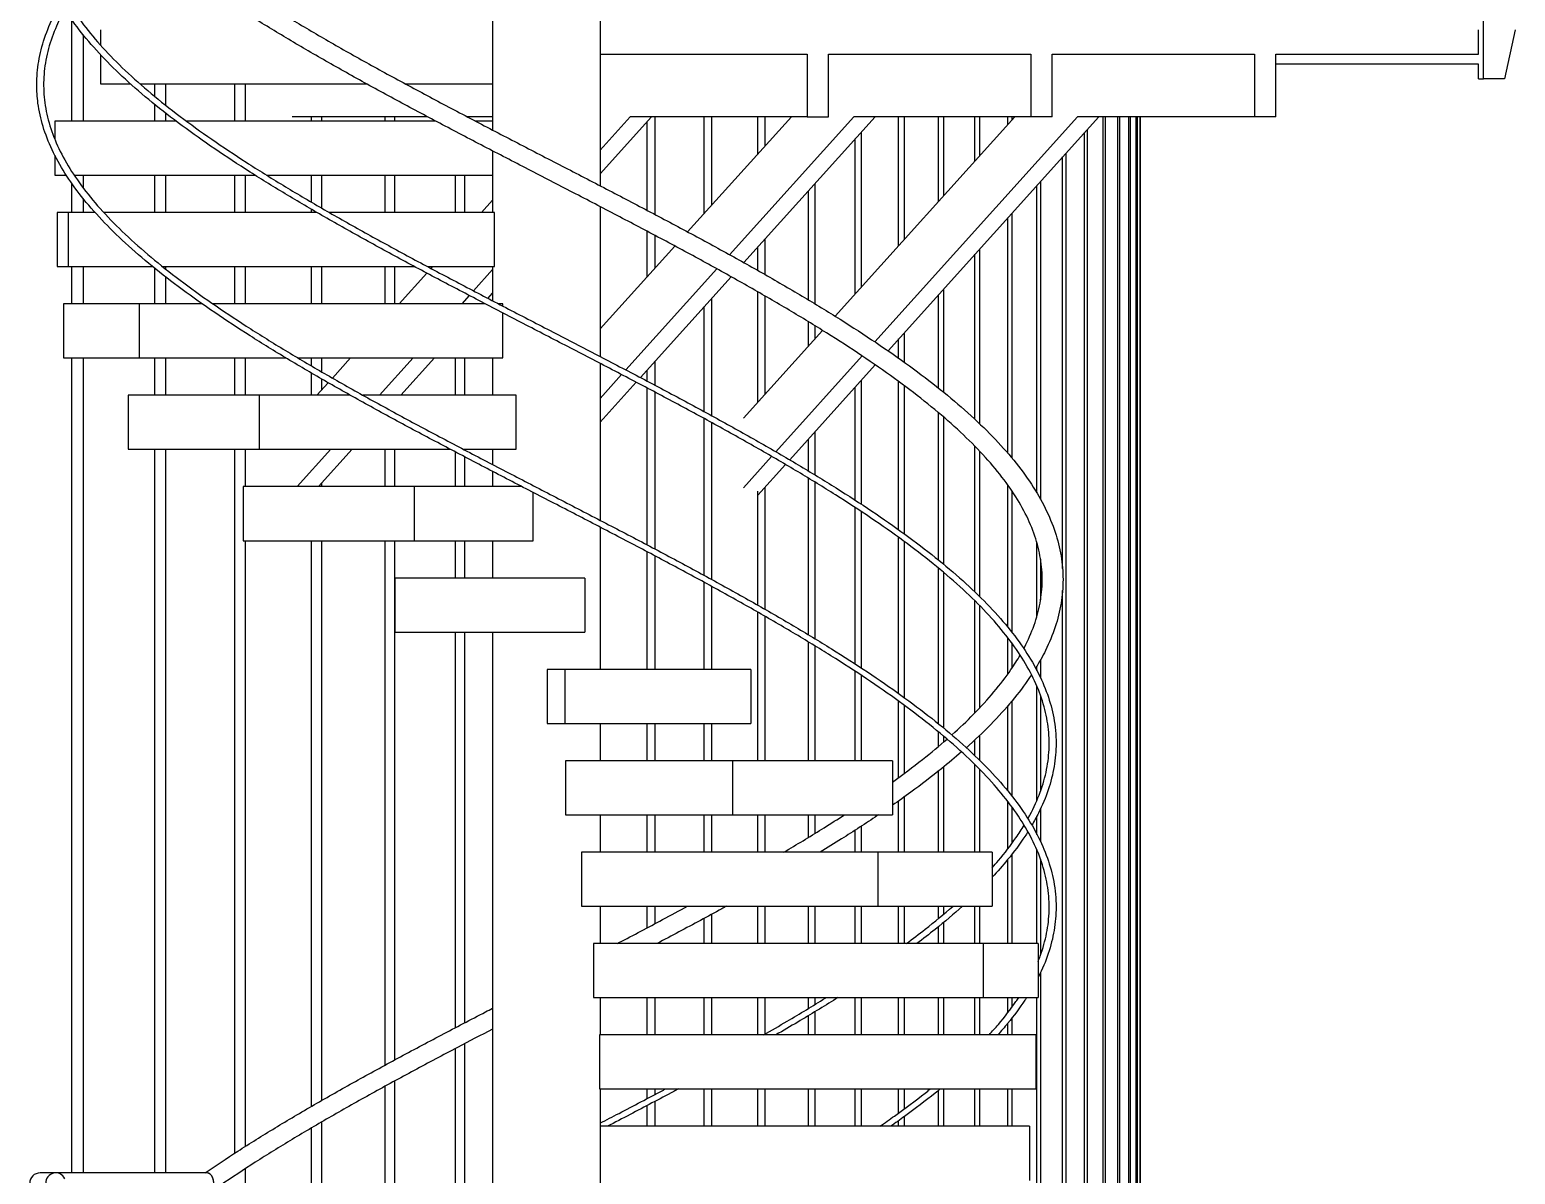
# Model space of a CAD drawing. Header units: millimetres. Extents: x 0 to 118900, y 0 to 84100.
# Drawn here: x 34861 to 37886, y 70259 to 72588 of the extents above; entities that cross this region are included whole.
import ezdxf

# ---------------------------------------------------------------- set-up
doc = ezdxf.new("R2010")
doc.units = ezdxf.units.MM
doc.header["$LTSCALE"] = 100
doc.layers.add('Visible', color=7, linetype='Continuous', lineweight=25)

msp = doc.modelspace()

# ---------------------------------------------------------------- linework, layer by layer
at = {"layer": 'Visible'}
for p, q in [((35803.28, 73688.18), (35803.28, 72384.02)), ((36022.38, 73688.18), (36022.38, 72270.56)), ((37821.01, 72488.18), (37821.01, 72688.18)), ((34946.69, 72402.18), (34946.69, 72608.15)), ((34969.45, 72577.97), (34969.45, 72402.18)), ((35005.11, 72588.18), (35005.11, 72556.39)), ((37811.17, 72538.18), (37811.17, 72588.18)), ((37885.89, 72588.18), (37863.96, 72488.18)), ((35005.11, 72536.99), (35005.11, 72478.18)), ((36022.38, 72538.18), (36444.13, 72538.18)), ((36444.13, 72538.18), (36444.13, 72411.18)), ((36487.5, 72411.18), (36487.5, 72538.18)), ((36487.5, 72538.18), (36899.53, 72538.18)), ((36899.53, 72538.18), (36899.53, 72411.18)), ((36942.9, 72538.18), (37354.93, 72538.18)), ((36942.9, 72411.18), (36942.9, 72538.18)), ((37354.93, 72538.18), (37354.93, 72411.18)), ((37398.3, 72411.18), (37398.3, 72538.18)), ((37398.3, 72538.18), (37811.17, 72538.18)), ((37811.17, 72518.18), (37398.3, 72518.18)), ((37811.17, 72488.18), (37811.17, 72518.18)), ((37811.17, 72488.18), (37821.01, 72488.18)), ((37863.96, 72488.18), (37821.01, 72488.18)), ((35005.11, 72478.18), (35065.48, 72478.18)), ((35084.92, 72478.18), (35546.27, 72478.18)), ((35115.52, 72452.19), (35115.52, 72478.18)), ((35137.46, 72478.18), (35137.46, 72434.5)), ((35278.13, 72402.18), (35278.13, 72478.18)), ((35299.23, 72478.18), (35299.23, 72402.18)), ((35625.19, 72478.18), (35803.28, 72478.18)), ((35115.52, 72402.18), (35115.52, 72435.65)), ((35158.46, 72402.18), (34911.5, 72402.18)), ((34911.5, 72402.18), (34911.5, 72365.82)), ((35137.46, 72418.26), (35137.46, 72402.18)), ((35687.44, 72402.18), (35179.75, 72402.18)), ((35670.44, 72411.18), (35395.29, 72411.18)), ((35434.41, 72402.18), (35434.41, 72411.18)), ((35454.67, 72411.18), (35454.67, 72402.18)), ((35584.27, 72402.18), (35584.27, 72411.18)), ((35603.67, 72411.18), (35603.67, 72402.18)), ((35803.28, 72411.18), (35751.28, 72411.18)), ((35803.28, 72402.18), (35768.47, 72402.18)), ((36083.71, 72411.18), (36022.38, 72343.11)), ((36022.38, 72294.98), (36127.08, 72411.18)), ((36444.13, 72411.18), (36083.71, 72411.18)), ((36117.7, 72220.77), (36117.7, 72400.76)), ((36133.55, 72411.18), (36133.55, 72212.42)), ((36200.5, 72176.8), (36411.68, 72411.18)), ((36234.15, 72214.15), (36234.15, 72411.18)), ((36249.08, 72411.18), (36249.08, 72230.72)), ((36539.11, 72411.18), (36286.02, 72130.3)), ((36314.93, 72114.25), (36582.48, 72411.18)), ((36343.69, 72335.71), (36343.69, 72411.18)), ((36357.7, 72411.18), (36357.7, 72351.27)), ((36444.13, 72411.18), (36487.5, 72411.18)), ((36501.08, 72004.98), (36867.08, 72411.18)), ((36899.53, 72411.18), (36539.11, 72411.18)), ((36994.51, 72411.18), (36581.66, 71952.99)), ((36608.56, 71934.71), (37037.88, 72411.18)), ((36630.18, 72148.26), (36630.18, 72411.18)), ((36641.38, 72411.18), (36641.38, 72160.68)), ((36711.44, 72238.44), (36711.44, 72411.18)), ((36721.69, 72411.18), (36721.69, 72249.81)), ((36785.5, 72320.64), (36785.5, 72411.18)), ((36794.78, 72411.18), (36794.78, 72330.94)), ((36852.31, 72394.78), (36852.31, 72411.18)), ((36860.63, 72411.18), (36860.63, 72404.01)), ((36942.9, 72411.18), (36899.53, 72411.18)), ((37354.93, 72411.18), (36994.51, 72411.18)), ((37046.3, 56899.68), (37046.3, 72411.18)), ((37050.72, 72411.18), (37050.72, 56899.68)), ((37076.34, 56899.68), (37076.34, 72411.18)), ((37079.77, 72411.18), (37079.77, 56899.68)), ((37098.95, 56899.68), (37098.95, 72411.18)), ((37101.39, 72411.18), (37101.39, 56899.68)), ((37114.12, 56899.68), (37114.12, 72411.18)), ((37115.58, 72411.18), (37115.58, 56899.68)), ((37121.84, 56899.68), (37121.84, 72411.18)), ((37122.31, 72411.18), (37122.31, 56899.68)), ((37122.91, 56899.68), (37122.91, 72411.18)), ((37398.3, 72411.18), (37354.93, 72411.18)), ((36541.76, 72050.13), (36541.76, 72365.99)), ((36553.91, 72379.46), (36553.91, 72063.61)), ((37008.85, 56899.68), (37008.85, 72378.96)), ((37014.25, 72384.95), (37014.25, 56899.68)), ((35803.28, 72341.56), (35803.28, 72216.18)), ((36970.39, 72336.28), (36970.39, 56899.68)), ((34911.5, 72332.9), (34911.5, 72292.18)), ((36964.02, 71491.42), (36964.02, 72329.2)), ((34911.5, 72292.18), (34934.97, 72292.18)), ((34946.69, 72216.18), (34946.69, 72274.82)), ((34951.01, 72292.18), (35319.35, 72292.18)), ((34969.45, 72292.18), (34969.45, 72266.22)), ((35115.52, 72216.18), (35115.52, 72292.18)), ((35137.46, 72292.18), (35137.46, 72216.18)), ((35278.13, 72216.18), (35278.13, 72292.18)), ((35299.23, 72292.18), (35299.23, 72216.18)), ((35343.06, 72292.18), (35803.28, 72292.18)), ((35434.41, 72237.14), (35434.41, 72292.18)), ((35454.67, 72292.18), (35454.67, 72225.36)), ((35584.27, 72216.18), (35584.27, 72292.18)), ((35603.67, 72292.18), (35603.67, 72216.18)), ((35727.61, 72216.18), (35727.61, 72292.18)), ((35746.14, 72292.18), (35746.14, 72216.18)), ((36459.33, 72274.5), (36459.33, 72030.59)), ((36919.18, 72279.44), (36919.18, 71632.51)), ((34969.45, 72244.64), (34969.45, 72216.18)), ((36446.25, 72038.46), (36446.25, 72259.98)), ((36911.83, 71645.23), (36911.83, 72271.28)), ((34916.27, 72216.18), (34916.27, 72106.18)), ((34938.66, 72216.18), (34916.27, 72216.18)), ((34993.64, 72216.18), (34938.66, 72216.18)), ((34938.66, 72216.18), (34938.66, 72106.18)), ((35445.55, 72216.18), (35011.36, 72216.18)), ((35434.41, 72216.18), (35434.41, 72222.64)), ((35807.42, 72216.18), (35470.62, 72216.18)), ((35780.58, 72216.18), (35803.28, 72241.37)), ((35807.42, 72106.18), (35807.42, 72216.18)), ((36022.38, 72228.09), (36022.38, 71923)), ((36860.63, 72214.46), (36860.63, 71716.66)), ((36852.31, 71726.47), (36852.31, 72205.23)), ((36117.7, 72084.91), (36117.7, 72178.13)), ((36133.55, 72169.74), (36133.55, 72102.5)), ((36357.7, 72161.71), (36357.7, 72090.13)), ((36022.38, 71979.12), (36174.47, 72147.92)), ((36343.69, 72098.08), (36343.69, 72146.16)), ((36785.5, 71795.31), (36785.5, 72131.08)), ((36794.78, 72141.38), (36794.78, 71786.57)), ((34916.27, 72106.18), (34938.66, 72106.18)), ((34938.66, 72106.18), (35110.77, 72106.18)), ((34946.69, 72030.18), (34946.69, 72106.18)), ((34969.45, 72106.18), (34969.45, 72030.18)), ((35115.52, 72030.18), (35115.52, 72102.32)), ((35131.16, 72106.18), (35644.12, 72106.18)), ((35137.46, 72106.18), (35137.46, 72101.17)), ((35278.13, 72030.18), (35278.13, 72106.18)), ((35299.23, 72106.18), (35299.23, 72030.18)), ((35434.41, 72030.18), (35434.41, 72106.18)), ((35454.67, 72106.18), (35454.67, 72030.18)), ((35584.27, 72030.18), (35584.27, 72106.18)), ((35603.67, 72106.18), (35603.67, 72030.18)), ((35612.98, 72030.18), (35669.35, 72092.73)), ((35670.59, 72106.18), (35807.42, 72106.18)), ((35677.94, 72102.27), (35681.46, 72106.18)), ((35803.28, 72099.95), (35764.36, 72056.76)), ((35803.28, 72106.18), (35803.28, 72036.47)), ((36260.03, 72101.45), (36074.68, 71895.74)), ((35137.46, 72084.92), (35137.46, 72030.18)), ((36104.13, 71880.3), (36288.95, 72085.41)), ((35755.76, 72047.21), (35740.41, 72030.18)), ((35783.78, 72030.18), (35785.26, 72031.82)), ((35793.87, 72041.37), (35803.28, 72051.82)), ((36249.08, 72041.17), (36249.08, 71802.79)), ((36343.69, 71830.3), (36343.69, 72054.49)), ((36357.7, 72046.44), (36357.7, 71845.86)), ((36711.44, 71858.79), (36711.44, 72048.89)), ((36721.69, 72060.26), (36721.69, 71850.56)), ((34929.27, 72030.18), (34929.27, 71920.18)), ((35083.33, 72030.18), (34929.27, 72030.18)), ((35211.72, 72030.18), (35083.33, 72030.18)), ((35083.33, 72030.18), (35083.33, 71920.18)), ((35788.42, 72030.18), (35233.91, 72030.18)), ((35823.97, 72030.18), (35815.39, 72030.18)), ((35823.97, 72025.72), (35823.97, 72030.18)), ((35823.97, 71920.18), (35823.97, 72011.71)), ((36234.15, 71810.92), (36234.15, 72024.59)), ((36313.89, 71797.23), (36475.16, 71976.21)), ((36446.25, 71944.13), (36446.25, 71994.02)), ((36459.33, 71986.01), (36459.33, 71958.64)), ((36641.38, 71971.13), (36641.38, 71911.64)), ((36630.18, 71919.61), (36630.18, 71958.7)), ((34929.27, 71920.18), (35083.33, 71920.18)), ((34946.69, 70261.38), (34946.69, 71920.18)), ((34969.45, 71920.18), (34969.45, 70261.38)), ((35083.33, 71920.18), (35382.22, 71920.18)), ((35115.52, 71844.18), (35115.52, 71920.18)), ((35137.46, 71920.18), (35137.46, 71844.18)), ((35278.13, 71844.18), (35278.13, 71920.18)), ((35299.23, 71920.18), (35299.23, 71844.18)), ((35406.66, 71920.18), (35823.97, 71920.18)), ((35434.41, 71903.81), (35434.41, 71920.18)), ((35454.67, 71920.18), (35454.67, 71892.03)), ((35476.96, 71879.22), (35513.87, 71920.18)), ((35641.3, 71920.18), (35572.82, 71844.18)), ((35616.19, 71844.18), (35684.67, 71920.18)), ((35727.61, 71844.18), (35727.61, 71920.18)), ((35746.14, 71920.18), (35746.14, 71844.18)), ((35803.28, 71920.18), (35803.28, 71844.18)), ((36133.55, 71912.94), (36133.55, 71864.79)), ((36555.75, 71924.23), (36380.1, 71729.29)), ((35434.41, 71844.18), (35434.41, 71889.31)), ((36022.38, 71908.98), (36022.38, 71589.67)), ((36066.08, 71886.2), (36022.38, 71837.7)), ((36117.7, 71873.16), (36117.7, 71895.35)), ((36408.52, 71712.71), (36582.65, 71905.95)), ((35445.39, 71844.18), (35468.39, 71869.71)), ((35454.67, 71877.58), (35454.67, 71854.48)), ((36022.38, 71789.57), (36095.53, 71870.75)), ((36117.7, 71539.82), (36117.7, 71859.08)), ((36133.55, 71850.7), (36133.55, 71531.46)), ((36541.76, 71630.6), (36541.76, 71860.58)), ((36553.91, 71874.05), (36553.91, 71622.67)), ((36630.18, 71570.44), (36630.18, 71872.16)), ((36641.38, 71863.88), (36641.38, 71562.37)), ((35060.91, 71844.18), (35060.91, 71734.18)), ((35328.04, 71844.18), (35060.91, 71844.18)), ((35513.53, 71844.18), (35328.04, 71844.18)), ((35328.04, 71844.18), (35328.04, 71734.18)), ((35851.24, 71844.18), (35539.17, 71844.18)), ((35851.24, 71734.18), (35851.24, 71844.18)), ((36234.15, 71477.59), (36234.15, 71796.72)), ((36711.44, 71508.76), (36711.44, 71808.56)), ((36721.69, 71799.84), (36721.69, 71500.38)), ((36249.08, 71788.56), (36249.08, 71469.45)), ((36459.33, 71769.09), (36459.33, 71682.34)), ((35060.91, 71734.18), (35328.04, 71734.18)), ((35115.52, 70261.38), (35115.52, 71734.18)), ((35137.46, 71734.18), (35137.46, 70261.38)), ((35278.13, 70301.47), (35278.13, 71734.18)), ((35299.23, 71734.18), (35299.23, 71658.18)), ((35328.04, 71734.18), (35717.05, 71734.18)), ((35473.7, 71734.18), (35405.22, 71658.18)), ((35448.59, 71658.18), (35517.07, 71734.18)), ((35584.27, 71658.18), (35584.27, 71734.18)), ((35603.67, 71734.18), (35603.67, 71658.18)), ((35743.82, 71734.18), (35851.24, 71734.18)), ((35746.14, 71734.18), (35746.14, 71732.96)), ((35803.28, 71734.18), (35803.28, 71703.14)), ((36446.25, 71690.26), (36446.25, 71754.57)), ((36785.5, 71443.86), (36785.5, 71740.34)), ((36794.78, 71730.71), (36794.78, 71434.86)), ((35727.61, 71658.18), (35727.61, 71728.63)), ((35746.14, 71718.91), (35746.14, 71658.18)), ((36371.52, 71719.78), (36313.89, 71655.81)), ((36343.69, 71640.75), (36399.96, 71703.2)), ((35803.28, 71689.12), (35803.28, 71658.18)), ((36446.25, 71356.93), (36446.25, 71675.58)), ((35295.31, 71658.18), (35295.31, 71548.18)), ((35643.29, 71658.18), (35295.31, 71658.18)), ((35454.67, 71664.92), (35454.67, 71658.18)), ((35862.96, 71658.18), (35643.29, 71658.18)), ((35643.29, 71658.18), (35643.29, 71548.18)), ((35885.94, 71548.18), (35885.94, 71646.29)), ((36343.69, 71416.82), (36343.69, 71648.63)), ((36357.7, 71656.3), (36357.7, 71408.84)), ((36459.33, 71667.62), (36459.33, 71349.01)), ((36852.31, 71372.31), (36852.31, 71661.72)), ((36860.63, 71649.76), (36860.63, 71361.95)), ((36541.76, 71297.27), (36541.76, 71615.53)), ((36553.91, 71607.53), (36553.91, 71289.33)), ((35295.31, 71548.18), (35643.29, 71548.18)), ((35299.23, 71548.18), (35299.23, 70315.02)), ((35434.41, 70396.85), (35434.41, 71548.18)), ((35454.67, 71548.18), (35454.67, 70408.53)), ((35584.27, 70480.73), (35584.27, 71548.18)), ((35603.67, 71548.18), (35603.67, 70491.23)), ((35643.29, 71548.18), (35885.94, 71548.18)), ((35727.61, 71472.18), (35727.61, 71548.18)), ((35746.14, 71548.18), (35746.14, 71472.18)), ((35803.28, 71548.18), (35803.28, 71472.18)), ((36022.38, 71575.65), (36022.38, 71286.18)), ((36630.18, 71237.11), (36630.18, 71554.78)), ((36117.7, 71286.18), (36117.7, 71525.75)), ((36133.55, 71517.37), (36133.55, 71286.18)), ((36641.38, 71546.61), (36641.38, 71229.04)), ((36911.83, 71394.51), (36911.83, 71543.55)), ((36711.44, 71175.42), (36711.44, 71492.17)), ((36919.18, 71510.48), (36919.18, 71427.58)), ((35604.19, 71472.18), (35604.19, 71362.18)), ((35991.05, 71472.18), (35604.19, 71472.18)), ((35991.05, 71472.18), (35991.05, 71362.18)), ((36234.15, 71286.18), (36234.15, 71463.38)), ((36721.69, 71483.64), (36721.69, 71167.04)), ((36249.08, 71455.23), (36249.08, 71286.18)), ((36964.02, 68723.38), (36964.02, 71446.76)), ((36343.69, 71100.18), (36343.69, 71402.43)), ((36785.5, 71197.74), (36785.5, 71425.72)), ((36794.78, 71416.43), (36794.78, 71207.37)), ((36357.7, 71394.41), (36357.7, 71100.18)), ((35604.19, 71362.18), (35991.05, 71362.18)), ((35727.61, 70557.09), (35727.61, 71362.18)), ((35746.14, 71362.18), (35746.14, 70566.79)), ((35803.28, 71362.18), (35803.28, 69614.09)), ((36446.25, 71100.18), (36446.25, 71342.25)), ((36852.31, 71276.34), (36852.31, 71351.01)), ((36860.63, 71339.96), (36860.63, 71288.3)), ((36459.33, 71334.29), (36459.33, 71100.18)), ((36919.18, 71305.66), (36919.18, 71268.97)), ((35950.29, 71286.18), (35914.37, 71286.18)), ((35914.37, 71286.18), (35914.37, 71176.18)), ((35950.29, 71286.18), (35950.29, 71176.18)), ((36329.37, 71286.18), (35950.29, 71286.18)), ((36329.37, 71286.18), (36329.37, 71176.18)), ((36541.76, 71100.18), (36541.76, 71282.19)), ((36911.83, 71283.77), (36911.83, 71292.94)), ((36553.91, 71274.19), (36553.91, 71100.18)), ((36911.83, 71019.53), (36911.83, 71251.9)), ((36630.18, 71065.93), (36630.18, 71221.44)), ((36860.63, 71221.5), (36860.63, 71028.61)), ((36919.18, 71233.15), (36919.18, 71038.28)), ((36641.38, 71213.27), (36641.38, 71074.21)), ((36852.31, 71038.98), (36852.31, 71211.69)), ((35914.37, 71176.18), (35950.29, 71176.18)), ((35950.29, 71176.18), (36329.37, 71176.18)), ((36022.38, 71176.18), (36022.38, 71100.18)), ((36117.7, 71100.18), (36117.7, 71176.18)), ((36133.55, 71176.18), (36133.55, 71100.18)), ((36234.15, 71100.18), (36234.15, 71176.18)), ((36249.08, 71176.18), (36249.08, 71100.18)), ((36711.44, 71129.53), (36711.44, 71158.84)), ((36721.69, 71150.3), (36721.69, 71138.24)), ((36785.5, 71110.52), (36785.5, 71142.84)), ((36794.78, 71151.58), (36794.78, 71101.52)), ((36291.87, 71100.18), (35951.74, 71100.18)), ((35951.74, 71100.18), (35951.74, 70990.18)), ((36291.87, 71100.18), (36291.87, 70990.18)), ((36617.46, 71100.18), (36291.87, 71100.18)), ((36617.46, 71100.18), (36617.46, 70990.18)), ((36711.44, 70914.18), (36711.44, 71079.36)), ((36721.69, 71087.59), (36721.69, 70914.18)), ((36785.5, 70914.18), (36785.5, 71092.38)), ((36794.78, 71083.09), (36794.78, 70914.18)), ((36630.18, 70914.18), (36630.18, 71018.53)), ((36641.38, 71026.51), (36641.38, 70914.18)), ((36852.31, 70920.43), (36852.31, 71017.67)), ((36860.63, 71006.62), (36860.63, 70931.48)), ((35951.74, 70990.18), (36291.87, 70990.18)), ((36022.38, 70990.18), (36022.38, 70914.18)), ((36117.7, 70914.18), (36117.7, 70990.18)), ((36133.55, 70990.18), (36133.55, 70914.18)), ((36234.15, 70914.18), (36234.15, 70990.18)), ((36249.08, 70990.18), (36249.08, 70914.18)), ((36291.87, 70990.18), (36617.46, 70990.18)), ((36343.69, 70914.18), (36343.69, 70990.18)), ((36357.7, 70990.18), (36357.7, 70914.18)), ((36446.25, 70944.08), (36446.25, 70990.18)), ((36459.33, 70990.18), (36459.33, 70952.09)), ((36911.83, 70950.44), (36911.83, 70987.7)), ((36919.18, 71002.5), (36919.18, 70935.64)), ((36541.76, 70914.18), (36541.76, 70958.94)), ((36553.91, 70966.81), (36553.91, 70914.18)), ((36587.74, 70914.18), (35984.42, 70914.18)), ((35984.42, 70914.18), (35984.42, 70804.18)), ((36587.74, 70914.18), (36587.74, 70804.18)), ((36820.55, 70914.18), (36587.74, 70914.18)), ((36820.55, 70914.18), (36820.55, 70804.18)), ((36911.83, 70728.18), (36911.83, 70918.57)), ((36852.31, 70728.18), (36852.31, 70899.16)), ((36860.63, 70909.52), (36860.63, 70728.18)), ((36919.18, 70899.82), (36919.18, 70704.95)), ((35984.42, 70804.18), (36587.74, 70804.18)), ((36022.38, 70804.18), (36022.38, 70728.18)), ((36117.7, 70759.98), (36117.7, 70804.18)), ((36133.55, 70804.18), (36133.55, 70768.37)), ((36343.69, 70728.18), (36343.69, 70804.18)), ((36357.7, 70804.18), (36357.7, 70728.18)), ((36446.25, 70728.18), (36446.25, 70804.18)), ((36459.33, 70804.18), (36459.33, 70728.18)), ((36541.76, 70728.18), (36541.76, 70804.18)), ((36553.91, 70804.18), (36553.91, 70728.18)), ((36587.74, 70804.18), (36820.55, 70804.18)), ((36630.18, 70728.18), (36630.18, 70804.18)), ((36641.38, 70804.18), (36641.38, 70728.18)), ((36711.44, 70779.27), (36711.44, 70804.18)), ((36721.69, 70804.18), (36721.69, 70787.8)), ((36785.5, 70728.18), (36785.5, 70804.18)), ((36794.78, 70804.18), (36794.78, 70728.18)), ((36234.15, 70728.18), (36234.15, 70779.47)), ((36249.08, 70787.58), (36249.08, 70728.18)), ((36711.44, 70728.18), (36711.44, 70762.71)), ((36721.69, 70771.08), (36721.69, 70728.18)), ((36802.21, 70728.18), (36008.46, 70728.18)), ((36008.46, 70728.18), (36008.46, 70618.18)), ((36802.21, 70728.18), (36802.21, 70618.18)), ((36914.16, 70728.18), (36802.21, 70728.18)), ((36914.16, 70728.18), (36914.16, 70618.18)), ((36919.18, 70669.16), (36919.18, 68862.83)), ((36008.46, 70618.18), (36802.21, 70618.18)), ((36022.38, 70618.18), (36022.38, 70542.18)), ((36117.7, 70542.18), (36117.7, 70618.18)), ((36133.55, 70618.18), (36133.55, 70542.18)), ((36234.15, 70542.18), (36234.15, 70618.18)), ((36249.08, 70618.18), (36249.08, 70542.18)), ((36343.69, 70542.18), (36343.69, 70618.18)), ((36357.7, 70618.18), (36357.7, 70543.7)), ((36446.25, 70595.86), (36446.25, 70618.18)), ((36459.33, 70618.18), (36459.33, 70603.82)), ((36541.76, 70542.18), (36541.76, 70618.18)), ((36553.91, 70618.18), (36553.91, 70542.18)), ((36630.18, 70542.18), (36630.18, 70618.18)), ((36641.38, 70618.18), (36641.38, 70542.18)), ((36711.44, 70542.18), (36711.44, 70618.18)), ((36721.69, 70618.18), (36721.69, 70542.18)), ((36785.5, 70542.18), (36785.5, 70618.18)), ((36794.78, 70618.18), (36794.78, 70542.18)), ((36802.21, 70618.18), (36914.16, 70618.18)), ((36852.31, 70587.1), (36852.31, 70618.18)), ((36860.63, 70618.18), (36860.63, 70598.15)), ((36911.83, 68875.52), (36911.83, 70618.18)), ((36446.25, 70542.18), (36446.25, 70581.2)), ((36459.33, 70589.12), (36459.33, 70542.18)), ((36852.31, 70542.18), (36852.31, 70565.82)), ((36860.63, 70576.19), (36860.63, 70542.18)), ((35746.14, 70524.24), (35746.14, 70219.21)), ((36909.4, 70542.18), (36020.97, 70542.18)), ((36020.97, 70542.18), (36020.97, 70432.18)), ((36909.4, 70542.18), (36909.4, 70432.18)), ((35727.61, 70209.49), (35727.61, 70514.5)), ((35584.27, 70132.98), (35584.27, 70437.68)), ((35603.67, 70448.27), (35603.67, 70143.51)), ((36020.97, 70432.18), (36909.4, 70432.18)), ((36022.38, 70432.18), (36022.38, 69500.64)), ((36117.7, 70412.37), (36117.7, 70432.18)), ((36133.55, 70432.18), (36133.55, 70420.75)), ((36234.15, 70356.18), (36234.15, 70432.18)), ((36249.08, 70432.18), (36249.08, 70356.18)), ((36343.69, 70356.18), (36343.69, 70432.18)), ((36357.7, 70432.18), (36357.7, 70356.18)), ((36446.25, 70356.18), (36446.25, 70432.18)), ((36459.33, 70432.18), (36459.33, 70356.18)), ((36541.76, 70356.18), (36541.76, 70432.18)), ((36553.91, 70432.18), (36553.91, 70356.18)), ((36630.18, 70383.33), (36630.18, 70432.18)), ((36641.38, 70432.18), (36641.38, 70391.5)), ((36711.44, 70356.18), (36711.44, 70429.37)), ((36721.69, 70432.18), (36721.69, 70356.18)), ((36785.5, 70356.18), (36785.5, 70432.18)), ((36794.78, 70432.18), (36794.78, 70356.18)), ((36852.31, 70356.18), (36852.31, 70432.18)), ((36860.63, 70432.18), (36860.63, 70356.18)), ((36117.7, 70356.18), (36117.7, 70398.3)), ((36133.55, 70406.66), (36133.55, 70356.18)), ((36630.18, 70356.18), (36630.18, 70367.68)), ((36641.38, 70375.75), (36641.38, 70356.18)), ((35434.41, 70048.81), (35434.41, 70352.91)), ((35454.67, 70364.75), (35454.67, 70060.54)), ((36896.39, 70356.18), (36022.38, 70356.18)), ((36896.39, 70356.18), (36896.39, 70246.18)), ((34913.76, 70261.38), (34881.83, 70261.38)), ((35221.12, 70261.38), (34913.76, 70261.38)), ((35299.23, 70269.6), (35299.23, 69966.5))]:
    msp.add_line(p, q, dxfattribs=at)
msp.add_arc((34881.83, 70240.18), 21.2, 90, 270, dxfattribs=at)
for centre, ratio, start_param, end_param in [((34913.76, 70240.18), 0.9690309, 5.1631068, 7.8539816), ((35221.22, 70240.18), 0.672967, 3.1379825, 6.2867954)]:
    msp.add_ellipse(centre, major_axis=(0, 21.2), ratio=ratio, start_param=start_param, end_param=end_param, dxfattribs=at)
for points, knots in [([(36884.95, 71328.66), (36885.34, 71329.4), (36885.73, 71330.14), (36893.98, 71345.95), (36900.57, 71360.97), (36911.24, 71391.01), (36915.29, 71406.04), (36920.84, 71436.16), (36922.31, 71451.26), (36922.62, 71481.53), (36921.45, 71496.72), (36916.44, 71527.14), (36912.6, 71542.4), (36902.27, 71572.9), (36895.8, 71588.17), (36880.3, 71618.67), (36871.28, 71633.92), (36850.79, 71664.4), (36839.32, 71679.64), (36814.02, 71710.11), (36800.19, 71725.36), (36770.27, 71755.87), (36754.16, 71771.16), (36719.82, 71801.74), (36701.55, 71817.07), (36663.01, 71847.75), (36642.7, 71863.12), (36600.23, 71893.9), (36578.03, 71909.32), (36531.94, 71940.18), (36508.01, 71955.64), (36458.65, 71986.58), (36433.18, 72002.08), (36380.93, 72033.08), (36354.11, 72048.61), (36299.37, 72079.68), (36271.41, 72095.24), (36214.62, 72126.35), (36185.74, 72141.93), (36127.33, 72173.09), (36097.75, 72188.69), (36038.19, 72219.89), (36008.15, 72235.51), (35947.89, 72266.74), (35917.63, 72282.38), (35857.15, 72313.64), (35826.89, 72329.3), (35766.65, 72360.59), (35736.63, 72376.26), (35677.11, 72407.59), (35647.56, 72423.28), (35589.21, 72454.65), (35560.36, 72470.35), (35503.63, 72501.76), (35475.71, 72517.49), (35421.03, 72548.94), (35394.24, 72564.7), (35342.04, 72596.21), (35316.59, 72611.99), (35267.27, 72643.57), (35243.35, 72659.39), (35197.28, 72691.05), (35175.08, 72706.91), (35132.62, 72738.68), (35112.32, 72754.59), (35073.79, 72786.48), (35055.55, 72802.46), (35021.28, 72834.48), (35005.24, 72850.54), (34975.53, 72882.71), (34961.84, 72898.85), (34936.95, 72931.18), (34925.74, 72947.4), (34905.94, 72979.85), (34897.32, 72996.12), (34882.8, 73028.65), (34876.86, 73044.93), (34867.74, 73077.42), (34864.53, 73093.66), (34861.42, 73120.96), (34860.78, 73132.03), (34860.78, 73159.19), (34862.12, 73175.3), (34867.45, 73207.44), (34871.44, 73223.49), (34882.04, 73255.57), (34888.66, 73271.61), (34904.48, 73303.68), (34913.71, 73319.73), (34934.7, 73351.83), (34946.5, 73367.89), (34972.52, 73399.99), (34986.79, 73416.05), (35017.66, 73448.12), (35034.28, 73464.16), (35069.7, 73496.16), (35088.53, 73512.15), (35128.2, 73544.06), (35149.07, 73560.01), (35185.24, 73586.42), (35200.03, 73596.92), (35215.2, 73607.4)], [233.6963743, 233.6963743, 233.6963743, 233.6963743, 234.1946201, 234.1946201, 244.3520815, 244.3520815, 254.5853453, 254.5853453, 264.906306, 264.906306, 275.291368, 275.291368, 285.6799924, 285.6799924, 296.0086459, 296.0086459, 306.2489787, 306.2489787, 316.4110517, 316.4110517, 326.5221899, 326.5221899, 336.6090693, 336.6090693, 346.6908914, 346.6908914, 356.7792459, 356.7792459, 366.8801275, 366.8801275, 376.9960124, 376.9960124, 387.1273943, 387.1273943, 397.2737734, 397.2737734, 407.4342407, 407.4342407, 417.6078037, 417.6078037, 427.7935556, 427.7935556, 437.9907589, 437.9907589, 448.1988831, 448.1988831, 458.4176197, 458.4176197, 468.6468879, 468.6468879, 478.8868377, 478.8868377, 489.1378506, 489.1378506, 499.4005369, 499.4005369, 509.6757213, 509.6757213, 519.9644003, 519.9644003, 530.2676402, 530.2676402, 540.5863591, 540.5863591, 550.9208974, 550.9208974, 561.2702255, 561.2702255, 571.6306095, 571.6306095, 581.9936488, 581.9936488, 592.3441214, 592.3441214, 602.6593581, 602.6593581, 612.9135437, 612.9135437, 623.0895873, 623.0895873, 630.0107898, 630.0107898, 640.0842093, 640.0842093, 650.1596065, 650.1596065, 660.2840022, 660.2840022, 670.4839748, 670.4839748, 680.7578042, 680.7578042, 691.0849762, 691.0849762, 701.4403286, 701.4403286, 711.8033715, 711.8033715, 722.1609651, 722.1609651, 728.9901777, 728.9901777, 728.9901777, 728.9901777]), ([(35227.32, 73569.02), (35205.62, 73553.75), (35184.79, 73538.49), (35144.9, 73507.87), (35125.83, 73492.49), (35089.87, 73461.82), (35072.95, 73446.51), (35041.41, 73415.98), (35026.77, 73400.75), (34999.86, 73370.38), (34987.58, 73355.22), (34965.47, 73325), (34955.63, 73309.92), (34938.43, 73279.82), (34931.07, 73264.79), (34918.87, 73234.75), (34914.04, 73219.73), (34906.92, 73189.65), (34904.66, 73174.57), (34902.75, 73144.35), (34903.11, 73129.19), (34906.5, 73098.81), (34909.53, 73083.57), (34918.24, 73053.09), (34923.92, 73037.82), (34937.87, 73007.31), (34946.12, 72992.05), (34965.12, 72961.58), (34975.85, 72946.33), (34999.71, 72915.87), (35012.83, 72900.63), (35041.36, 72870.14), (35056.78, 72854.87), (35089.8, 72824.31), (35107.42, 72809), (35144.71, 72778.35), (35164.41, 72762.99), (35205.72, 72732.25), (35227.36, 72716.85), (35272.38, 72686.02), (35295.8, 72670.57), (35344.2, 72639.66), (35369.22, 72624.17), (35420.63, 72593.19), (35447.07, 72577.67), (35501.09, 72546.62), (35528.73, 72531.07), (35584.94, 72499.97), (35613.56, 72484.4), (35671.53, 72453.26), (35700.91, 72437.66), (35760.18, 72406.48), (35790.1, 72390.86), (35850.19, 72359.64), (35880.42, 72344.01), (35940.88, 72312.76), (35971.17, 72297.11), (36031.53, 72265.83), (36061.64, 72250.16), (36121.43, 72218.85), (36151.15, 72203.17), (36209.9, 72171.81), (36238.99, 72156.11), (36296.26, 72124.72), (36324.49, 72109), (36379.83, 72077.56), (36406.99, 72061.82), (36459.99, 72030.33), (36485.87, 72014.56), (36536.11, 71983), (36560.51, 71967.2), (36607.61, 71935.56), (36630.35, 71919.72), (36673.95, 71887.99), (36694.84, 71872.09), (36734.6, 71840.25), (36753.49, 71824.29), (36789.08, 71792.32), (36805.81, 71776.29), (36836.93, 71744.17), (36851.36, 71728.05), (36877.74, 71695.78), (36889.72, 71679.59), (36911.09, 71647.17), (36920.51, 71630.92), (36936.66, 71598.41), (36943.42, 71582.13), (36954.2, 71549.61), (36958.24, 71533.36), (36963.56, 71501.11), (36964.88, 71485.09), (36964.88, 71452.99), (36963.54, 71436.87), (36958.21, 71404.73), (36954.22, 71388.67), (36943.62, 71356.59), (36937, 71340.55), (36923.19, 71312.58), (36916.56, 71300.6), (36909.23, 71288.66)], [0, 0, 0, 0, 10.0076819, 10.0076819, 20.114017, 20.114017, 30.2065146, 30.2065146, 40.2897314, 40.2897314, 50.3729577, 50.3729577, 60.4723275, 60.4723275, 70.6116393, 70.6116393, 80.8186312, 80.8186312, 91.1122726, 91.1122726, 101.4820671, 101.4820671, 111.877277, 111.877277, 122.2302553, 122.2302553, 132.4989794, 132.4989794, 142.6829875, 142.6829875, 152.8066349, 152.8066349, 162.8981457, 162.8981457, 172.979416, 172.979416, 183.0643325, 183.0643325, 193.1604455, 193.1604455, 203.2711531, 203.2711531, 213.3974369, 213.3974369, 223.5390183, 223.5390183, 233.6950583, 233.6950583, 243.8645529, 243.8645529, 254.0465439, 254.0465439, 264.2402243, 264.2402243, 274.4449864, 274.4449864, 284.6604425, 284.6604425, 294.8864318, 294.8864318, 305.1230236, 305.1230236, 315.3705187, 315.3705187, 325.6294478, 325.6294478, 335.9005617, 335.9005617, 346.1848, 346.1848, 356.4832126, 356.4832126, 366.7967868, 366.7967868, 377.1261002, 377.1261002, 387.4706649, 387.4706649, 397.8277894, 397.8277894, 408.190814, 408.190814, 418.5469181, 418.5469181, 428.8757135, 428.8757135, 439.1515395, 439.1515395, 449.3528861, 449.3528861, 459.3673626, 459.3673626, 469.442868, 469.442868, 479.5179339, 479.5179339, 489.6415405, 489.6415405, 497.2430457, 497.2430457, 497.2430457, 497.2430457]), ([(36893.48, 70982.26), (36894.87, 70984.76), (36896.23, 70987.25), (36905.78, 71005.2), (36912.73, 71020.65), (36924.04, 71051.53), (36928.39, 71066.98), (36934.47, 71097.89), (36936.2, 71113.36), (36936.99, 71144.32), (36936.05, 71159.82), (36931.51, 71190.83), (36927.91, 71206.35), (36918.07, 71237.38), (36911.83, 71252.91), (36896.77, 71283.95), (36887.96, 71299.48), (36867.83, 71330.5), (36856.52, 71346.02), (36831.49, 71377.05), (36817.76, 71392.57), (36788.01, 71423.61), (36771.98, 71439.14), (36737.74, 71470.2), (36719.52, 71485.75), (36681.04, 71516.83), (36660.76, 71532.4), (36618.33, 71563.51), (36596.15, 71579.09), (36550.09, 71610.24), (36526.17, 71625.83), (36476.83, 71657.01), (36451.37, 71672.61), (36399.14, 71703.81), (36372.33, 71719.42), (36317.6, 71750.64), (36289.65, 71766.27), (36232.86, 71797.5), (36203.99, 71813.13), (36145.58, 71844.38), (36116, 71860.02), (36056.42, 71891.28), (36026.37, 71906.93), (35966.09, 71938.2), (35935.81, 71953.85), (35875.29, 71985.13), (35845, 72000.79), (35784.71, 72032.08), (35754.67, 72047.75), (35695.08, 72079.05), (35665.49, 72094.72), (35607.07, 72126.04), (35578.18, 72141.71), (35521.37, 72173.04), (35493.4, 72188.72), (35438.65, 72220.07), (35411.81, 72235.76), (35359.53, 72267.12), (35334.04, 72282.82), (35284.64, 72314.2), (35260.69, 72329.92), (35214.55, 72361.33), (35192.32, 72377.05), (35149.8, 72408.5), (35129.48, 72424.24), (35090.91, 72455.72), (35072.63, 72471.49), (35038.32, 72503.02), (35022.25, 72518.8), (34992.46, 72550.38), (34978.73, 72566.2), (34953.72, 72597.83), (34942.43, 72613.67), (34922.4, 72645.34), (34913.66, 72661.2), (34898.79, 72692.9), (34892.66, 72708.77), (34883.08, 72740.47), (34879.62, 72756.32), (34875.82, 72784.69), (34874.98, 72797.22), (34874.98, 72825.53), (34876.32, 72841.35), (34881.65, 72872.92), (34885.65, 72888.71), (34896.26, 72920.27), (34902.88, 72936.05), (34912.6, 72955.43), (34914.48, 72959.05), (34916.43, 72962.66)], [233.0330822, 233.0330822, 233.0330822, 233.0330822, 234.6775034, 234.6775034, 244.8775614, 244.8775614, 255.1018455, 255.1018455, 265.3540937, 265.3540937, 275.6273064, 275.6273064, 285.903516, 285.903516, 296.1629514, 296.1629514, 306.3950555, 306.3950555, 316.6010929, 316.6010929, 326.7890174, 326.7890174, 336.9676516, 336.9676516, 347.1437708, 347.1437708, 357.3216147, 357.3216147, 367.5034296, 367.5034296, 377.6901724, 377.6901724, 387.882066, 387.882066, 398.0789644, 398.0789644, 408.2805672, 408.2805672, 418.4865389, 418.4865389, 428.6965706, 428.6965706, 438.9104091, 438.9104091, 449.1278706, 449.1278706, 459.348845, 459.348845, 469.5732983, 469.5732983, 479.8012723, 479.8012723, 490.0328853, 490.0328853, 500.2683305, 500.2683305, 510.5078713, 510.5078713, 520.7518282, 520.7518282, 531.0005474, 531.0005474, 541.2543347, 541.2543347, 551.5133265, 551.5133265, 561.7772531, 561.7772531, 572.0450387, 572.0450387, 582.3142009, 582.3142009, 592.580135, 592.580135, 602.8357133, 602.8357133, 613.0722001, 613.0722001, 623.2826806, 623.2826806, 631.3438779, 631.3438779, 641.5169302, 641.5169302, 651.6891188, 651.6891188, 661.8789089, 661.8789089, 664.2193683, 664.2193683, 664.2193683, 664.2193683]), ([(34924.84, 72949.42), (34920.45, 72940.81), (34916.45, 72932.19), (34906.41, 72908.13), (34901.25, 72892.68), (34893.56, 72861.79), (34891.02, 72846.32), (34888.6, 72815.38), (34888.72, 72799.89), (34891.62, 72768.9), (34894.41, 72753.38), (34902.62, 72722.35), (34908.06, 72706.82), (34921.52, 72675.79), (34929.56, 72660.26), (34948.14, 72629.23), (34958.7, 72613.71), (34982.24, 72582.69), (34995.24, 72567.16), (35023.55, 72536.14), (35038.89, 72520.61), (35071.77, 72489.56), (35089.34, 72474.02), (35126.54, 72442.94), (35146.21, 72427.38), (35187.46, 72396.28), (35209.07, 72380.7), (35254.05, 72349.56), (35277.45, 72333.98), (35325.82, 72302.81), (35350.83, 72287.21), (35402.21, 72256.02), (35428.63, 72240.41), (35482.63, 72209.2), (35510.26, 72193.58), (35566.46, 72162.35), (35595.08, 72146.72), (35653.04, 72115.48), (35682.42, 72099.84), (35741.69, 72068.58), (35771.62, 72052.94), (35831.73, 72021.67), (35861.97, 72006.02), (35922.47, 71974.74), (35952.78, 71959.09), (36013.19, 71927.8), (36043.33, 71912.14), (36103.18, 71880.84), (36132.93, 71865.17), (36191.77, 71833.86), (36220.89, 71818.19), (36278.25, 71786.86), (36306.52, 71771.18), (36361.95, 71739.84), (36389.16, 71724.16), (36442.24, 71692.8), (36468.17, 71677.1), (36518.5, 71645.72), (36542.94, 71630.02), (36590.12, 71598.62), (36612.9, 71582.9), (36656.56, 71551.46), (36677.49, 71535.73), (36717.31, 71504.26), (36736.23, 71488.5), (36771.88, 71456.99), (36788.64, 71441.21), (36819.84, 71409.65), (36834.31, 71393.84), (36860.81, 71362.23), (36872.87, 71346.4), (36894.44, 71314.74), (36903.98, 71298.88), (36920.44, 71267.19), (36927.39, 71251.32), (36938.6, 71219.62), (36942.89, 71203.76), (36949.06, 71170.53), (36950.68, 71153.12), (36950.68, 71119.94), (36949.34, 71104.13), (36944.01, 71072.55), (36940.02, 71056.76), (36929.41, 71025.21), (36922.78, 71009.42), (36910.77, 70985.46), (36906.31, 70977.26), (36901.51, 70969.07)], [65.4150036, 65.4150036, 65.4150036, 65.4150036, 71.1012318, 71.1012318, 81.3170675, 81.3170675, 91.5605309, 91.5605309, 101.8285469, 101.8285469, 112.1061229, 112.1061229, 122.3726914, 122.3726914, 132.6138995, 132.6138995, 142.8275155, 142.8275155, 153.0200837, 153.0200837, 163.2006513, 163.2006513, 173.37682, 173.37682, 183.5536285, 183.5536285, 193.7338913, 193.7338913, 203.9189094, 203.9189094, 214.1090901, 214.1090901, 224.3043716, 224.3043716, 234.5044817, 234.5044817, 244.7090831, 244.7090831, 254.9178501, 254.9178501, 265.1305065, 265.1305065, 275.3468424, 275.3468424, 285.5667214, 285.5667214, 295.7900825, 295.7900825, 306.0169408, 306.0169408, 316.2473878, 316.2473878, 326.4815903, 326.4815903, 336.7197872, 336.7197872, 346.9622796, 346.9622796, 357.2094068, 357.2094068, 367.4614937, 367.4614937, 377.7187462, 377.7187462, 387.9810559, 387.9810559, 398.2476601, 398.2476601, 408.5166079, 408.5166079, 418.7840605, 418.7840605, 429.043712, 429.043712, 439.2871358, 439.2871358, 449.5063081, 449.5063081, 460.7020768, 460.7020768, 470.8737846, 470.8737846, 481.0458452, 481.0458452, 491.2353303, 491.2353303, 496.5398062, 496.5398062, 496.5398062, 496.5398062]), ([(36914.16, 70691.82), (36915.64, 70695.46), (36917.04, 70699.1), (36924.04, 70718.2), (36928.39, 70733.65), (36934.47, 70764.56), (36936.2, 70780.03), (36936.99, 70810.98), (36936.05, 70826.49), (36931.51, 70857.49), (36927.91, 70873.02), (36918.07, 70904.05), (36911.83, 70919.58), (36896.77, 70950.62), (36887.96, 70966.14), (36867.83, 70997.17), (36856.52, 71012.69), (36831.49, 71043.71), (36817.76, 71059.24), (36788.01, 71090.27), (36771.98, 71105.81), (36737.74, 71136.86), (36719.52, 71152.41), (36681.04, 71183.5), (36660.76, 71199.06), (36618.33, 71230.18), (36596.15, 71245.76), (36550.09, 71276.91), (36526.17, 71292.5), (36476.83, 71323.67), (36451.37, 71339.28), (36399.14, 71370.47), (36372.33, 71386.09), (36317.6, 71417.31), (36289.65, 71432.93), (36232.86, 71464.17), (36203.99, 71479.8), (36145.58, 71511.05), (36116, 71526.69), (36056.42, 71557.95), (36026.37, 71573.59), (35966.09, 71604.86), (35935.81, 71620.52), (35875.29, 71651.8), (35845, 71667.46), (35784.71, 71698.75), (35754.67, 71714.41), (35695.08, 71745.72), (35665.49, 71761.39), (35607.07, 71792.7), (35578.18, 71808.38), (35521.37, 71839.71), (35493.4, 71855.39), (35438.65, 71886.73), (35411.81, 71902.42), (35359.53, 71933.79), (35334.04, 71949.49), (35284.64, 71980.87), (35260.69, 71996.58), (35214.55, 72027.99), (35192.32, 72043.72), (35149.8, 72075.16), (35129.48, 72090.91), (35090.91, 72122.39), (35072.63, 72138.15), (35038.32, 72169.68), (35022.25, 72185.47), (34992.46, 72217.05), (34978.73, 72232.86), (34953.72, 72264.5), (34942.43, 72280.34), (34922.4, 72312.01), (34913.66, 72327.87), (34898.79, 72359.57), (34892.66, 72375.44), (34883.08, 72407.14), (34879.62, 72422.99), (34875.82, 72451.36), (34874.98, 72463.88), (34874.98, 72492.2), (34876.32, 72508.01), (34881.65, 72539.59), (34885.65, 72555.38), (34896.26, 72586.93), (34902.88, 72602.72), (34914.89, 72626.68), (34919.35, 72634.87), (34924.15, 72643.07)], [242.4709229, 242.4709229, 242.4709229, 242.4709229, 244.8775614, 244.8775614, 255.1018455, 255.1018455, 265.3540937, 265.3540937, 275.6273064, 275.6273064, 285.903516, 285.903516, 296.1629514, 296.1629514, 306.3950555, 306.3950555, 316.6010929, 316.6010929, 326.7890174, 326.7890174, 336.9676516, 336.9676516, 347.1437708, 347.1437708, 357.3216147, 357.3216147, 367.5034296, 367.5034296, 377.6901724, 377.6901724, 387.882066, 387.882066, 398.0789644, 398.0789644, 408.2805672, 408.2805672, 418.4865389, 418.4865389, 428.6965706, 428.6965706, 438.9104091, 438.9104091, 449.1278706, 449.1278706, 459.348845, 459.348845, 469.5732983, 469.5732983, 479.8012723, 479.8012723, 490.0328853, 490.0328853, 500.2683305, 500.2683305, 510.5078713, 510.5078713, 520.7518282, 520.7518282, 531.0005474, 531.0005474, 541.2543347, 541.2543347, 551.5133265, 551.5133265, 561.7772531, 561.7772531, 572.0450387, 572.0450387, 582.3142009, 582.3142009, 592.580135, 592.580135, 602.8357133, 602.8357133, 613.0722001, 613.0722001, 623.2826806, 623.2826806, 631.3438779, 631.3438779, 641.5169302, 641.5169302, 651.6891188, 651.6891188, 661.8789089, 661.8789089, 667.1822565, 667.1822565, 667.1822565, 667.1822565]), ([(34932.19, 72629.86), (34924.81, 72616.64), (34918.36, 72603.44), (34906.41, 72574.8), (34901.25, 72559.35), (34893.56, 72528.45), (34891.02, 72512.99), (34888.6, 72482.05), (34888.72, 72466.56), (34891.62, 72435.57), (34894.41, 72420.05), (34902.62, 72389.02), (34908.06, 72373.49), (34921.52, 72342.45), (34929.56, 72326.93), (34948.14, 72295.9), (34958.7, 72280.38), (34982.24, 72249.35), (34995.24, 72233.83), (35023.55, 72202.8), (35038.89, 72187.27), (35071.77, 72156.23), (35089.34, 72140.68), (35126.54, 72109.61), (35146.21, 72094.05), (35187.46, 72062.94), (35209.07, 72047.37), (35254.05, 72016.23), (35277.45, 72000.64), (35325.82, 71969.48), (35350.83, 71953.88), (35402.21, 71922.69), (35428.63, 71907.08), (35482.63, 71875.87), (35510.26, 71860.24), (35566.46, 71829.02), (35595.08, 71813.39), (35653.04, 71782.14), (35682.42, 71766.51), (35741.69, 71735.25), (35771.62, 71719.61), (35831.73, 71688.34), (35861.97, 71672.69), (35922.47, 71641.41), (35952.78, 71625.75), (36013.19, 71594.46), (36043.33, 71578.8), (36103.18, 71547.5), (36132.93, 71531.84), (36191.77, 71500.52), (36220.89, 71484.85), (36278.25, 71453.53), (36306.52, 71437.85), (36361.95, 71406.51), (36389.16, 71390.82), (36442.24, 71359.46), (36468.17, 71343.77), (36518.5, 71312.39), (36542.94, 71296.68), (36590.12, 71265.28), (36612.9, 71249.56), (36656.56, 71218.13), (36677.49, 71202.39), (36717.31, 71170.92), (36736.23, 71155.17), (36771.88, 71123.65), (36788.64, 71107.88), (36819.84, 71076.31), (36834.31, 71060.51), (36860.81, 71028.9), (36872.87, 71013.06), (36894.44, 70981.4), (36903.98, 70965.55), (36920.44, 70933.85), (36927.39, 70917.99), (36938.6, 70886.29), (36942.89, 70870.43), (36949.06, 70837.19), (36950.68, 70819.79), (36950.68, 70786.61), (36949.34, 70770.8), (36944.01, 70739.22), (36940.02, 70723.43), (36929.41, 70691.88), (36922.78, 70676.09), (36914.65, 70659.86), (36914.4, 70659.38), (36914.16, 70658.9)], [62.3884041, 62.3884041, 62.3884041, 62.3884041, 71.1012318, 71.1012318, 81.3170675, 81.3170675, 91.5605309, 91.5605309, 101.8285469, 101.8285469, 112.1061229, 112.1061229, 122.3726914, 122.3726914, 132.6138995, 132.6138995, 142.8275155, 142.8275155, 153.0200837, 153.0200837, 163.2006513, 163.2006513, 173.37682, 173.37682, 183.5536285, 183.5536285, 193.7338913, 193.7338913, 203.9189094, 203.9189094, 214.1090901, 214.1090901, 224.3043716, 224.3043716, 234.5044817, 234.5044817, 244.7090831, 244.7090831, 254.9178501, 254.9178501, 265.1305065, 265.1305065, 275.3468424, 275.3468424, 285.5667214, 285.5667214, 295.7900825, 295.7900825, 306.0169408, 306.0169408, 316.2473878, 316.2473878, 326.4815903, 326.4815903, 336.7197872, 336.7197872, 346.9622796, 346.9622796, 357.2094068, 357.2094068, 367.4614937, 367.4614937, 377.7187462, 377.7187462, 387.9810559, 387.9810559, 398.2476601, 398.2476601, 408.5166079, 408.5166079, 418.7840605, 418.7840605, 429.043712, 429.043712, 439.2871358, 439.2871358, 449.5063081, 449.5063081, 460.7020768, 460.7020768, 470.8737846, 470.8737846, 481.0458452, 481.0458452, 491.2353303, 491.2353303, 491.5437084, 491.5437084, 491.5437084, 491.5437084]), ([(36738.47, 71152.95), (36754.09, 71166.91), (36768.81, 71180.86), (36797.64, 71209.99), (36811.57, 71225.2), (36837.03, 71255.52), (36848.57, 71270.65), (36865.66, 71295.64), (36871.91, 71305.54), (36877.61, 71315.42)], [194.7138906, 194.7138906, 194.7138906, 194.7138906, 203.9190139, 203.9190139, 214.0003915, 214.0003915, 224.0860285, 224.0860285, 230.7264518, 230.7264518, 230.7264518, 230.7264518]), ([(36900.82, 71275.42), (36890.46, 71259.66), (36878.89, 71243.93), (36853.13, 71212.16), (36838.86, 71196.09), (36807.99, 71164.02), (36791.37, 71147.99), (36771.78, 71130.29), (36769.89, 71128.59), (36767.98, 71126.89)], [500.0553227, 500.0553227, 500.0553227, 500.0553227, 510.1140108, 510.1140108, 520.4411073, 520.4411073, 530.7967305, 530.7967305, 531.8963171, 531.8963171, 531.8963171, 531.8963171]), ([(36617.46, 71056.68), (36638.85, 71072.1), (36659.32, 71087.51), (36696.25, 71116.72), (36712.93, 71130.54), (36728.72, 71144.34)], [173.617718, 173.617718, 173.617718, 173.617718, 183.7293198, 183.7293198, 192.8210226, 192.8210226, 192.8210226, 192.8210226]), ([(36758.21, 71118.28), (36745.11, 71106.85), (36731.45, 71095.43), (36697.44, 71068.07), (36676.57, 71052.12), (36642.62, 71027.33), (36630.18, 71018.46), (36617.46, 71009.6)], [533.7558281, 533.7558281, 533.7558281, 533.7558281, 541.1602348, 541.1602348, 551.5183477, 551.5183477, 557.2884176, 557.2884176, 557.2884176, 557.2884176]), ([(36396.33, 70914.18), (36398.02, 70915.18), (36399.71, 70916.17), (36427.67, 70932.71), (36453.32, 70948.25), (36492.3, 70972.58), (36506.16, 70981.38), (36519.77, 70990.18)], [142.5205246, 142.5205246, 142.5205246, 142.5205246, 143.1722636, 143.1722636, 153.3335556, 153.3335556, 159.0928416, 159.0928416, 159.0928416, 159.0928416]), ([(36589.14, 70990.18), (36588.32, 70989.63), (36587.5, 70989.07), (36563.13, 70972.67), (36538.72, 70956.81), (36499.36, 70932.04), (36484.92, 70923.11), (36470.26, 70914.18)], [561.5040748, 561.5040748, 561.5040748, 561.5040748, 561.8640553, 561.8640553, 572.1944666, 572.1944666, 578.0191762, 578.0191762, 578.0191762, 578.0191762]), ([(36820.55, 70882.39), (36824.91, 70887.24), (36829.15, 70892.09), (36846.43, 70912.43), (36858.4, 70927.92), (36875.06, 70951.94), (36880.62, 70960.5), (36885.79, 70969.05)], [211.13002, 211.13002, 211.13002, 211.13002, 214.3158468, 214.3158468, 224.4930679, 224.4930679, 230.130123, 230.130123, 230.130123, 230.130123]), ([(36893.47, 70955.86), (36891.46, 70952.68), (36889.4, 70949.5), (36876.82, 70930.52), (36865.08, 70914.72), (36842.3, 70886.96), (36831.76, 70874.97), (36820.55, 70862.99)], [499.3909644, 499.3909644, 499.3909644, 499.3909644, 501.4512101, 501.4512101, 511.6920347, 511.6920347, 519.4812263, 519.4812263, 519.4812263, 519.4812263]), ([(36057.19, 70728.18), (36058.34, 70728.78), (36059.5, 70729.39), (36090.52, 70745.62), (36120.21, 70761.25), (36166.64, 70785.97), (36183.62, 70795.08), (36200.47, 70804.18)], [102.0092981, 102.0092981, 102.0092981, 102.0092981, 102.4042447, 102.4042447, 112.6132205, 112.6132205, 118.5584428, 118.5584428, 118.5584428, 118.5584428]), ([(36279.39, 70804.18), (36276.22, 70802.43), (36273.04, 70800.68), (36241.19, 70783.21), (36212.06, 70767.48), (36167.9, 70743.9), (36153.1, 70736.04), (36138.23, 70728.18)], [601.9524276, 601.9524276, 601.9524276, 601.9524276, 603.0931539, 603.0931539, 613.3648242, 613.3648242, 618.4972623, 618.4972623, 618.4972623, 618.4972623]), ([(36645.91, 70728.18), (36658.98, 70737.85), (36671.68, 70747.52), (36703.8, 70772.74), (36722.62, 70788.3), (36740.48, 70803.95), (36740.61, 70804.07), (36740.74, 70804.18)], [177.4530991, 177.4530991, 177.4530991, 177.4530991, 183.7781651, 183.7781651, 193.9611412, 193.9611412, 194.0353062, 194.0353062, 194.0353062, 194.0353062]), ([(36760.19, 70804.18), (36742.64, 70788.44), (36723.99, 70772.7), (36692.33, 70747.38), (36679.94, 70737.78), (36667.2, 70728.18)], [532.236782, 532.236782, 532.236782, 532.236782, 542.4864089, 542.4864089, 548.745978, 548.745978, 548.745978, 548.745978]), ([(36355.04, 70542.18), (36371.24, 70551.47), (36387.24, 70560.76), (36429.51, 70585.65), (36455.4, 70601.28), (36481.22, 70617.32), (36481.91, 70617.75), (36482.61, 70618.18)], [136.9281573, 136.9281573, 136.9281573, 136.9281573, 142.9958966, 142.9958966, 153.1987112, 153.1987112, 153.4807591, 153.4807591, 153.4807591, 153.4807591]), ([(36506.31, 70618.18), (36504.84, 70617.25), (36503.37, 70616.33), (36476.89, 70599.7), (36451.1, 70583.99), (36410.02, 70559.59), (36395.16, 70550.88), (36380.11, 70542.18)], [572.6706731, 572.6706731, 572.6706731, 572.6706731, 573.2746751, 573.2746751, 583.5274834, 583.5274834, 589.2110995, 589.2110995, 589.2110995, 589.2110995]), ([(36814.31, 70542.18), (36820.88, 70549.32), (36827.2, 70556.47), (36846.43, 70579.1), (36858.4, 70594.58), (36871, 70612.75), (36872.85, 70615.47), (36874.65, 70618.18)], [209.6255671, 209.6255671, 209.6255671, 209.6255671, 214.3158468, 214.3158468, 224.4930679, 224.4930679, 226.2792152, 226.2792152, 226.2792152, 226.2792152]), ([(36890.7, 70618.18), (36889.58, 70616.45), (36888.44, 70614.71), (36876.82, 70597.18), (36865.08, 70581.39), (36845.73, 70557.8), (36839.02, 70549.99), (36832.02, 70542.18)], [500.3291368, 500.3291368, 500.3291368, 500.3291368, 501.4512101, 501.4512101, 511.6920347, 511.6920347, 516.7677904, 516.7677904, 516.7677904, 516.7677904]), ([(35218.07, 70261.38), (35239.42, 70276.08), (35261.54, 70290.79), (35308.89, 70321.3), (35334.26, 70337.14), (35386.34, 70368.74), (35413.08, 70384.54), (35467.68, 70416.08), (35495.57, 70431.85), (35552.27, 70463.34), (35581.1, 70479.08), (35639.46, 70510.52), (35669.02, 70526.24), (35728.58, 70557.64), (35758.63, 70573.35), (35793.63, 70591.54), (35798.45, 70594.05), (35803.28, 70596.56)], [0.4292787, 0.4292787, 0.4292787, 0.4292787, 10.007063, 10.007063, 20.3272231, 20.3272231, 30.6317381, 30.6317381, 40.9216127, 40.9216127, 51.1979079, 51.1979079, 61.4616288, 61.4616288, 71.7136133, 71.7136133, 73.3513686, 73.3513686, 73.3513686, 73.3513686]), ([(35803.28, 70554.09), (35779.31, 70541.61), (35755.42, 70529.13), (35702.02, 70501.04), (35672.56, 70485.41), (35614.45, 70454.19), (35585.75, 70438.58), (35529.38, 70407.4), (35501.66, 70391.81), (35447.48, 70360.68), (35420.97, 70345.11), (35369.4, 70314.04), (35344.3, 70298.5), (35295.75, 70267.5), (35272.26, 70252), (35242.12, 70231.35), (35234.67, 70226.18), (35227.32, 70221.02)], [656.4004146, 656.4004146, 656.4004146, 656.4004146, 664.5510396, 664.5510396, 674.7560732, 674.7560732, 684.9500313, 684.9500313, 695.1323174, 695.1323174, 705.3021338, 705.3021338, 715.4585299, 715.4585299, 725.6005067, 725.6005067, 728.9889796, 728.9889796, 728.9889796, 728.9889796]), ([(36022.38, 70362.47), (36035.18, 70369.12), (36047.94, 70375.78), (36090.6, 70398.07), (36120.36, 70413.72), (36151.55, 70430.3), (36153.31, 70431.24), (36155.08, 70432.18)], [97.7987485, 97.7987485, 97.7987485, 97.7987485, 102.1443487, 102.1443487, 112.3628081, 112.3628081, 112.9762771, 112.9762771, 112.9762771, 112.9762771]), ([(36181.54, 70432.18), (36178.39, 70430.49), (36175.24, 70428.81), (36142.72, 70411.46), (36113.01, 70395.78), (36067.87, 70372.14), (36052.58, 70364.16), (36037.24, 70356.18)], [613.1573941, 613.1573941, 613.1573941, 613.1573941, 614.2570836, 614.2570836, 624.4917703, 624.4917703, 629.7040105, 629.7040105, 629.7040105, 629.7040105]), ([(36591.75, 70356.18), (36601.87, 70363.16), (36611.81, 70370.15), (36643.32, 70392.7), (36664.16, 70408.28), (36687.52, 70426.62), (36691.03, 70429.4), (36694.5, 70432.18)], [169.0234537, 169.0234537, 169.0234537, 169.0234537, 173.5901121, 173.5901121, 183.7781651, 183.7781651, 185.5961235, 185.5961235, 185.5961235, 185.5961235]), ([(36714.89, 70432.18), (36711.41, 70429.33), (36707.89, 70426.49), (36684.65, 70407.9), (36663.93, 70392.15), (36633.01, 70369.67), (36623.56, 70362.92), (36613.94, 70356.18)], [540.633156, 540.633156, 540.633156, 540.633156, 542.4864089, 542.4864089, 552.7536097, 552.7536097, 557.1531385, 557.1531385, 557.1531385, 557.1531385]), ([(35221.17, 70218.98), (35222.04, 70218.98), (35222.98, 70219.11), (35224.84, 70219.66), (35225.76, 70220.09), (35227.39, 70221.09), (35228.25, 70221.76), (35229.84, 70223.34), (35230.58, 70224.26), (35231.83, 70226.11), (35232.45, 70227.21), (35233.51, 70229.59), (35233.96, 70230.86), (35234.64, 70233.27), (35234.92, 70234.64), (35235.3, 70237.44), (35235.38, 70238.87), (35235.38, 70241.49), (35235.3, 70242.92), (35234.92, 70245.71), (35234.64, 70247.08), (35233.96, 70249.5), (35233.51, 70250.77), (35232.45, 70253.14), (35231.83, 70254.24), (35230.58, 70256.09), (35229.84, 70257.01), (35228.25, 70258.6), (35227.39, 70259.26), (35225.76, 70260.27), (35224.84, 70260.69), (35222.98, 70261.24), (35222.04, 70261.37), (35221.17, 70261.38)], [3.1472865, 3.1472865, 3.1472865, 3.1472865, 3.5321037, 3.5321037, 3.9245608, 3.9245608, 4.3170171, 4.3170171, 4.7094735, 4.7094735, 5.1019289, 5.1019289, 5.4943843, 5.4943843, 5.8868388, 5.8868388, 6.2792934, 6.2792934, 6.671748, 6.671748, 7.0642026, 7.0642026, 7.456658, 7.456658, 7.8491134, 7.8491134, 8.2415697, 8.2415697, 8.6340261, 8.6340261, 9.0264832, 9.0264832, 9.4113004, 9.4113004, 9.4113004, 9.4113004])]:
    msp.add_open_spline(points, degree=3, knots=knots, dxfattribs=at)
msp.add_open_spline([(35221.17, 70261.38), (35221.15, 70261.38), (35221.14, 70261.38), (35221.12, 70261.38)], degree=3, dxfattribs=at)

doc.saveas('drawing.dxf')
